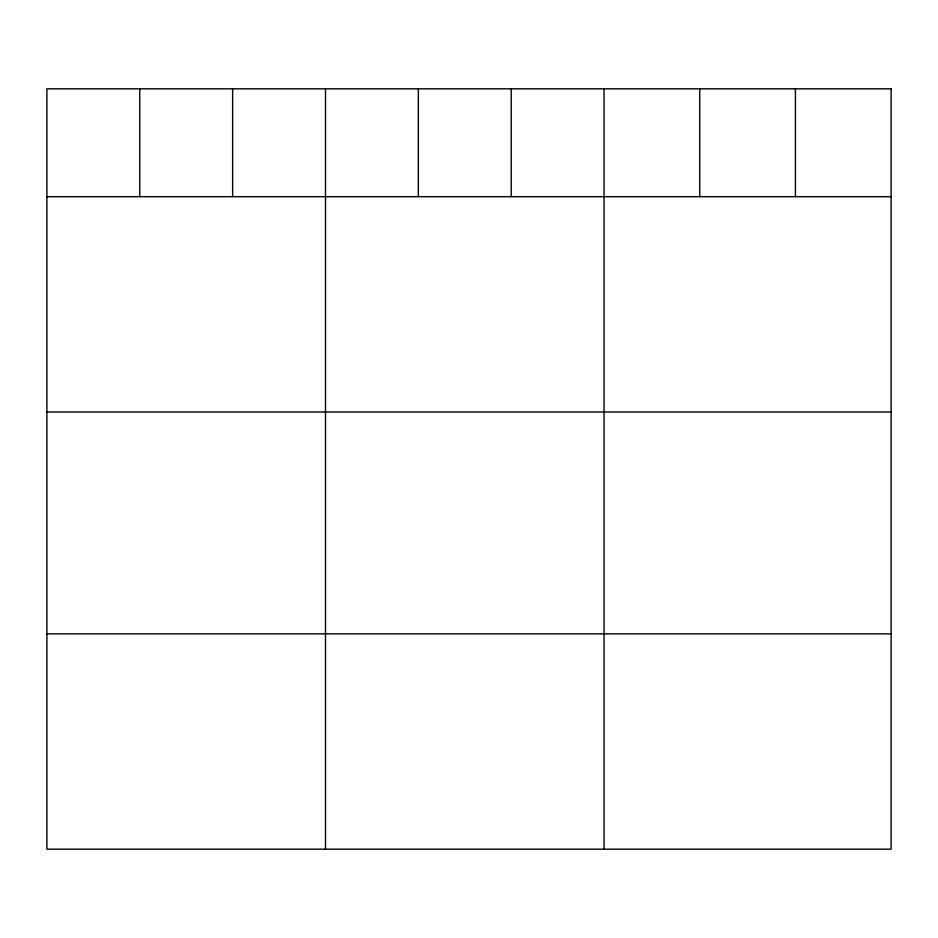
<?xml version="1.0" encoding="UTF-8"?>
<svg xmlns="http://www.w3.org/2000/svg" width="938" height="938" viewBox="0 0 938 938"><rect width="100%" height="100%" fill="white"/><g stroke="black" fill="none" stroke-linecap="round" stroke-linejoin="round"><path stroke-width="1.41" d="M46.9 196.687L891.1 196.687M46.9 412.017L891.1 412.017M46.9 633.865L891.1 633.865M795.424 88.817L795.424 196.687M699.748 88.817L699.748 196.687M604.072 88.817L604.072 849.183M511.21 88.817L511.21 196.687M418.348 88.817L418.348 196.687M325.486 88.817L325.486 849.183M232.624 88.817L232.624 196.687M139.762 88.817L139.762 196.687M891.1 88.817L46.9 88.817L46.9 849.183L891.1 849.183L891.1 88.817"/></g></svg>
